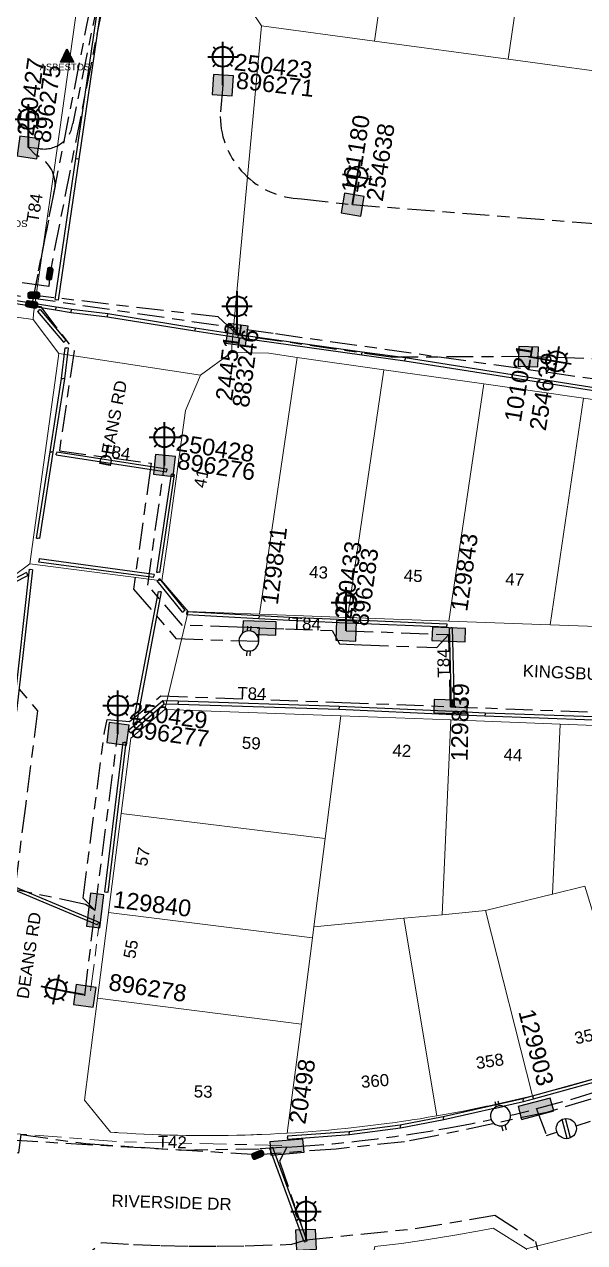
# Model space of a CAD drawing. Header units: metres. Extents: x 299140 to 300955, y 6226202 to 6227439.
# Drawn here: x 300122.3 to 300205.7, y 6226822.3 to 6227003.8 of the extents above; entities that cross this region are included whole.
import ezdxf
from ezdxf.enums import TextEntityAlignment as Align

# ---------------------------------------------------------------- set-up
doc = ezdxf.new("R2010")
doc.units = ezdxf.units.M
doc.linetypes.add('Cable Exist UG', pattern=[8.2, 4, -1.2, 1.8, -1.2])
doc.layers.get('0').update_dxf_attribs({"color": 6})
for name, color, linetype, lineweight in [('Cadastre Land Parcels_SP_EXT', 9, 'Continuous', 5), ('Cadastre Road Names_SP_HV_LV_SL_EXT', 9, 'Continuous', 5), ('Cadastre Roads_SP_EXT', 9, 'Continuous', 5)]:
    doc.layers.add(name, color=color, linetype=linetype, lineweight=lineweight)
for name, color, linetype in [('Duct_SP_EXT', 7, 'Continuous'), ('Equip_HV_EXT', 7, 'Continuous'), ('Equip_LV_EXT', 7, 'Continuous'), ('Equip_SL_EXT', 7, 'Continuous'), ('Equip_SP_SL_EXT', 7, 'Continuous'), ('Mains_HV_EXT', 7, 'Continuous'), ('Mains_LV_EXT', 7, 'Continuous'), ('Mains_LV_SL_EXT', 7, 'Continuous'), ('Mains_SL_EXT', 7, 'Continuous'), ('SupportsUG_SP_LV_EXT', 7, 'Continuous'), ('SupportsUG_SP_LV_SL_EXT', 7, 'Continuous'), ('UG_Details_SP_MISC', 7, 'Continuous')]:
    doc.layers.add(name, color=color, linetype=linetype)
doc.styles.add('COLUMN_LABEL', font='arial.ttf')
doc.styles.add('iecARIAL', font='arial.ttf', dxfattribs={"height": 2})
doc.styles.add('iecNAME', font='times.ttf')
doc.styles.add('POLE_LABEL', font='arial.ttf')
doc.styles.get("Standard").update_dxf_attribs({"font": 'arial.ttf'})

# ---------------------------------------------------------------- blocks, each defined once
blk = doc.blocks.new('COLUMN_EXT')
blk.add_hatch(color=256).paths.add_polyline_path([(-1.49, 1.48), (-1.49, -1.49), (1.48, -1.49), (1.48, 1.48)])
blk.add_lwpolyline([(-1.49, -1.49), (1.48, -1.49), (1.48, 1.48), (-1.49, 1.48)], close=True)
for tag, height, style, flags, p in [('ASSET_NUM', 2.5, 'COLUMN_LABEL', 8, (2, 2)), ('STRUCTURE_PLANT_NUMBER', 0.2, 'POLE_LABEL', 9, (1.81, 0.03)), ('STREET_CODE', 0.2, 'COLUMN_LABEL', 9, (1.81, -0.2))]:
    blk.add_attdef(tag, text='', height=height, dxfattribs=dict(style=style, flags=flags)).set_placement(p, align=Align.MIDDLE_LEFT)
at = {"flags": 9}
for tag, p in [('COLUMN_TYPE', (1.81, -0.4)), ('OWNED_BY', (1.81, -0.6)), ('STATE', (1.81, -0.8)), ('USAGE', (1.81, -1)), ('STREETNAME', (1.81, -1.6)), ('SUBURB', (1.81, -1.8)), ('LEGEND', (1.81, -1.2)), ('LOCATION', (1.81, -1.4)), ('NOTES', (1.81, -2))]:
    blk.add_attdef(tag, text='', height=0.2, dxfattribs=at).set_placement(p, align=Align.MIDDLE_LEFT)
at = {"flags": 1}
blk.add_attdef('Z', (1.81, -2.35), '', height=0.2, dxfattribs=at)
blk = doc.blocks.new('PILLAR_EXT')
blk.add_hatch(color=256).paths.add_polyline_path([(-2.475, 0.99), (-2.475, -0.99), (2.475, -0.99), (2.475, 0.99)])
blk.add_lwpolyline([(-2.475, -0.99), (2.475, -0.99), (2.475, 0.99), (-2.475, 0.99)], close=True)
at = {"style": 'iecARIAL', "flags": 8}
blk.add_attdef('ASSET_NUM', (1.5, 3.5), '', height=2.5, dxfattribs=at)
for tag, p, flags in [('OWNED_BY', (0, -0.2), 9), ('STATE', (0, -0.4), 9), ('SUPPORT_TYPE', (0, -0.6), 9), ('STREETNAME', (0, -1.8), 9), ('SUBURB', (0, -2), 1), ('USAGE', (0, -0.8), 9), ('LEGEND', (0, -1), 9), ('LOCATION', (0, -1.2), 9), ('NOTES', (0, -1.4), 9), ('PARENT', (0, -1.6), 9)]:
    blk.add_attdef(tag, p, '', height=0.2, dxfattribs=dict(flags=flags))
blk = doc.blocks.new('SL_LANTERN_EXT')
at = {"lineweight": 40}
for p, q in [((-1.46, 5.68), (-1.06, 5.28)), ((0, 1.97), (0, 6.47)), ((1.46, 5.68), (1.06, 5.28)), ((-2.25, 4.22), (2.25, 4.22)), ((-1.46, 2.76), (-1.06, 3.16)), ((0, 0), (0, 2.72)), ((1.46, 2.76), (1.06, 3.16))]:
    blk.add_line(p, q, dxfattribs=at)
blk.add_circle((0, 4.22), 1.5, dxfattribs=at)
at = {"style": 'iecARIAL', "flags": 8}
blk.add_attdef('ASSET_NUM', (1.5, 1.5), '', height=2.5, dxfattribs=at)
for tag, p, height, flags in [('OPERATING_VOLTAGE', (0.98, -1.65), 0.2, 9), ('ORIENTATION', (0.98, -1.85), 0.2, 9), ('CONSTRUCTED_VOLTAGE', (0.98, -0.65), 0.2, 9), ('CONTROL_TYPE', (0.98, -0.85), 0.2, 9), ('LANTERN_PURPOSE', (0.98, -1.05), 0.2, 9), ('LANTERN_TYPE', (0.98, -1.25), 0.2, 9), ('NO_PHASES', (0.98, -1.45), 0.2, 9), ('LNUMBER', (2.18, -3.25), 2.5, 8), ('OWNED_BY', (0.98, -2.05), 0.2, 9), ('STATE', (0.98, -2.25), 0.2, 9), ('USAGE', (0.98, -2.45), 0.2, 9), ('CEXIST', (0.98, -2.65), 0.2, 9), ('CNEW', (0.98, -2.85), 0.2, 9), ('CNUMBER', (0.98, -3.05), 0.2, 9), ('CREMOVE', (0.98, -3.25), 0.2, 9), ('CREPLACE', (0.98, -3.45), 0.2, 9), ('LKINGHEIGHT', (0.98, -3.65), 0.2, 9), ('LBRACKET', (0.98, -3.85), 0.2, 9), ('LBRACKETVOCAB', (0.98, -4.05), 0.2, 9), ('LCATEGORY', (0.98, -4.25), 0.2, 9), ('LCHARGE1', (0.98, -4.45), 0.2, 9), ('LCHARGE1PERCENT', (0.98, -4.65), 0.2, 9), ('LCHARGE2', (0.98, -4.85), 0.2, 9), ('LCHARGE2PERCENT', (0.98, -5.05), 0.2, 9), ('LCHARGE3', (0.98, -5.25), 0.2, 9), ('LCHARGE3PERCENT', (0.98, -5.45), 0.2, 9), ('LEXIST', (0.98, -5.65), 0.2, 9), ('LLAMP', (0.98, -5.85), 0.2, 9), ('LLAMPVOCAB', (0.98, -6.05), 0.2, 9), ('LMAST', (0.98, -6.25), 0.2, 9), ('LMASTVOCAB', (0.98, -6.45), 0.2, 9), ('LNEW', (0.98, -6.65), 0.2, 9), ('LANTNUMBER', (0.98, -6.85), 0.2, 9), ('LOUTREACH', (0.98, -7.25), 0.2, 9), ('LOUTREACHVOCAB', (0.98, -7.45), 0.2, 9), ('STREETNAME', (0.98, -9.25), 0.2, 9), ('LRATECODE', (0.98, -7.65), 0.2, 9), ('LREMOVE', (0.98, -7.85), 0.2, 9), ('LREPLACE', (0.98, -8.05), 0.2, 9), ('LTYPE', (0.98, -8.25), 0.2, 9), ('LTYPEVOCAB', (0.98, -8.45), 0.2, 9), ('LEGEND', (0.98, -8.65), 0.2, 9), ('LOCATION', (0.98, -8.85), 0.2, 9), ('NOTES', (0.98, -9.05), 0.2, 9), ('SUBURB', (0.98, -9.45), 0.2, 1)]:
    blk.add_attdef(tag, p, '', height=height, dxfattribs=dict(flags=flags))
blk = doc.blocks.new('SL_STJ_EXT')
h = blk.add_hatch(color=256)
edge = h.paths.add_edge_path()
edge.add_ellipse((-0.59, 0.13), major_axis=(0.226, 0.226), ratio=1, start_angle=45, end_angle=135)
edge.add_line((-0.91, 0.13), (-0.91, -0.13))
edge.add_ellipse((-0.59, -0.13), major_axis=(0.226, 0.226), ratio=1, start_angle=135, end_angle=225)
edge.add_line((-0.59, -0.45), (0.59, -0.45))
edge.add_ellipse((0.59, -0.13), major_axis=(-0.226, 0.226), ratio=1, start_angle=135, end_angle=225)
edge.add_line((0.91, -0.13), (0.91, 0.13))
edge.add_ellipse((0.59, 0.13), major_axis=(-0.226, 0.226), ratio=1, start_angle=225, end_angle=315)
edge.add_line((0.59, 0.45), (-0.59, 0.45))
blk.add_lwpolyline([(-0.91, 0.13), (-0.91, -0.13, 0.414214), (-0.59, -0.45), (0.59, -0.45, 0.414214), (0.91, -0.13), (0.91, 0.13, 0.414214), (0.59, 0.45), (-0.59, 0.45, 0.414214)], format="xyb", close=True)
at = {"flags": 1}
blk.add_attdef('Z', (0, 0), '', height=0.2, dxfattribs=at)
at = {"flags": 9}
for tag, p in [('ORIENTATION', (0, 0)), ('USAGE', (0, -0.2)), ('LEGEND', (0, -0.4)), ('NOTES', (0, -0.6))]:
    blk.add_attdef(tag, text='', height=0.2, dxfattribs=at).set_placement(p, align=Align.MIDDLE_LEFT)
blk = doc.blocks.new('HV_STJ_EXT')
h = blk.add_hatch(color=256)
edge = h.paths.add_edge_path()
edge.add_ellipse((-0.59, 0.13), major_axis=(0.226, 0.226), ratio=1, start_angle=45, end_angle=135)
edge.add_line((-0.91, 0.13), (-0.91, -0.13))
edge.add_ellipse((-0.59, -0.13), major_axis=(0.226, 0.226), ratio=1, start_angle=135, end_angle=225)
edge.add_line((-0.59, -0.45), (0.59, -0.45))
edge.add_ellipse((0.59, -0.13), major_axis=(-0.226, 0.226), ratio=1, start_angle=135, end_angle=225)
edge.add_line((0.91, -0.13), (0.91, 0.13))
edge.add_ellipse((0.59, 0.13), major_axis=(-0.226, 0.226), ratio=1, start_angle=225, end_angle=315)
edge.add_line((0.59, 0.45), (-0.59, 0.45))
blk.add_lwpolyline([(-0.91, 0.13), (-0.91, -0.13, 0.414214), (-0.59, -0.45), (0.59, -0.45, 0.414214), (0.91, -0.13), (0.91, 0.13, 0.414214), (0.59, 0.45), (-0.59, 0.45, 0.414214)], format="xyb", close=True)
for tag, flags, p in [('ORIENTATION', 9, (1.5, 0)), ('Z', 1, (1.5, -0.8)), ('USAGE', 9, (1.5, -0.2)), ('LEGEND', 9, (1.5, -0.4)), ('NOTES', 9, (1.5, -0.6))]:
    blk.add_attdef(tag, text='', height=0.2, dxfattribs=dict(flags=flags)).set_placement(p, align=Align.MIDDLE_LEFT)
blk = doc.blocks.new('LV_STJ_EXT')
h = blk.add_hatch(color=256)
edge = h.paths.add_edge_path()
edge.add_ellipse((-0.59, 0.13), major_axis=(0.226, 0.226), ratio=1, start_angle=45, end_angle=135)
edge.add_line((-0.91, 0.13), (-0.91, -0.13))
edge.add_ellipse((-0.59, -0.13), major_axis=(0.226, 0.226), ratio=1, start_angle=135, end_angle=225)
edge.add_line((-0.59, -0.45), (0.59, -0.45))
edge.add_ellipse((0.59, -0.13), major_axis=(-0.226, 0.226), ratio=1, start_angle=135, end_angle=225)
edge.add_line((0.91, -0.13), (0.91, 0.13))
edge.add_ellipse((0.59, 0.13), major_axis=(-0.226, 0.226), ratio=1, start_angle=225, end_angle=315)
edge.add_line((0.59, 0.45), (-0.59, 0.45))
blk.add_lwpolyline([(-0.91, 0.13), (-0.91, -0.13, 0.414214), (-0.59, -0.45), (0.59, -0.45, 0.414214), (0.91, -0.13), (0.91, 0.13, 0.414214), (0.59, 0.45), (-0.59, 0.45, 0.414214)], format="xyb", close=True)
at = {"flags": 1}
blk.add_attdef('Z', (0, 0), '', height=0.2, dxfattribs=at)
at = {"flags": 9}
for tag, p in [('ORIENTATION', (0, 0)), ('USAGE', (0, -0.2)), ('LEGEND', (0, -0.4)), ('NOTES', (0, -0.6))]:
    blk.add_attdef(tag, text='', height=0.2, dxfattribs=at).set_placement(p, align=Align.MIDDLE_LEFT)
blk = doc.blocks.new('WARNING_FEATURE_EXT')
h = blk.add_hatch(color=2)
h.dxf.hatch_style = 1
h.paths.add_polyline_path([(0, 1.99), (-0.99, 0), (1, 0)])
at = {"color": 18, "true_color": 0x000000}
blk.add_lwpolyline([(-0.99, 0), (0, 1.99), (1, 0)], close=True, dxfattribs=at)
at = {"color": 18, "true_color": 0x000000, "insert": (0, 0.87), "char_height": 1.5, "attachment_point": 5, "line_spacing_factor": 1.5, "style": 'iecNAME'}
blk.add_mtext_dynamic_manual_height_columns('!', width=1.5, gutter_width=4, heights=[0], dxfattribs=at)
at = {"color": 2, "flags": 1}
for tag, p in [('STATE', (1.19, 2.01)), ('HAZMAT_ID', (1.19, 0.72))]:
    blk.add_attdef(tag, p, '', height=0.8, dxfattribs=at)
at = {"color": 2}
blk.add_attdef('WARNING_TYPE', text='', height=1, dxfattribs=at).set_placement((-4.07, -1.22), (4.88, -1.22), align=Align.ALIGNED)
at = {"color": 2, "flags": 1}
blk.add_attdef('WARNING_DESC', text='', height=0.8, dxfattribs=at).set_placement((1.19, -0.56), align=Align.MIDDLE_CENTER)
blk = doc.blocks.new('LV_UG_LINKS_OPEN_EXT')
for p, q in [((-0.25, 1.47), (-0.25, 2.22)), ((0.25, 1.47), (0.25, 2.22)), ((-0.25, -1.47), (-0.25, -2.22)), ((0.25, -1.47), (0.25, -2.22))]:
    blk.add_line(p, q)
at = {"flags": 9}
for tag, p in [('ACTUAL_STATUS', (0, 0)), ('CONSTRUCTED_VOLTAGE', (0, -0.2)), ('OPERATING_VOLTAGE', (0, -0.6)), ('ORIENTATION', (0, -0.8)), ('STATE', (0, -1)), ('SWITCH_TYPE', (0, -1.2)), ('NO_PHASES', (0, -0.4)), ('USAGE', (0, -1.4)), ('NOTES', (0, -1.6))]:
    blk.add_attdef(tag, text='', height=0.2, dxfattribs=at).set_placement(p, align=Align.MIDDLE_LEFT)
at = {"flags": 1}
blk.add_attdef('Z', (0, 0), '', height=0.2, dxfattribs=at)
blk.add_wipeout([(-0.25, 1.47), (-0.43, 1.43), (-0.61, 1.36), (-0.77, 1.28), (-0.93, 1.17), (-1.07, 1.05), (-1.19, 0.9), (-1.29, 0.75), (-1.38, 0.58), (-1.44, 0.4), (-1.48, 0.22), (-1.49, 0.03), (-1.49, -0.16), (-1.45, -0.34), (-1.4, -0.52), (-1.32, -0.69), (-1.23, -0.85), (-1.11, -1), (-0.98, -1.13), (-0.83, -1.24), (-0.66, -1.34), (-0.49, -1.41), (-0.31, -1.46), (-0.13, -1.49), (0.06, -1.49), (0.25, -1.47), (0.43, -1.43), (0.61, -1.36), (0.77, -1.28), (0.93, -1.17), (1.07, -1.05), (1.19, -0.9), (1.29, -0.75), (1.38, -0.58), (1.44, -0.4), (1.48, -0.22), (1.49, -0.03), (1.49, 0.16), (1.45, 0.34), (1.4, 0.52), (1.32, 0.69), (1.23, 0.85), (1.11, 1), (0.98, 1.13), (0.83, 1.24), (0.66, 1.34), (0.49, 1.41), (0.31, 1.46), (0.13, 1.49), (-0.06, 1.49)])
blk.add_lwpolyline([(0, -1.49, 1), (0, 1.49, 1)], format="xyb", close=True)
blk = doc.blocks.new('LV_UG_LINKS_CLOSED_EXT')
blk.add_wipeout([(-1.06, 1.06), (-1.18, 0.92), (-1.29, 0.76), (-1.37, 0.59), (-1.43, 0.42), (-1.48, 0.23), (-1.49, 0.05), (-1.49, -0.14), (-1.46, -0.33), (-1.41, -0.51), (-1.33, -0.68), (-1.24, -0.84), (-1.12, -0.99), (-0.99, -1.12), (-0.84, -1.24), (-0.68, -1.33), (-0.51, -1.41), (-0.33, -1.46), (-0.14, -1.49), (0.05, -1.49), (0.23, -1.48), (0.42, -1.43), (0.59, -1.37), (0.76, -1.29), (0.92, -1.18), (1.06, -1.06), (1.18, -0.92), (1.29, -0.76), (1.37, -0.59), (1.43, -0.42), (1.48, -0.23), (1.49, -0.05), (1.49, 0.14), (1.46, 0.33), (1.41, 0.51), (1.33, 0.68), (1.24, 0.84), (1.12, 0.99), (0.99, 1.12), (0.84, 1.24), (0.68, 1.33), (0.51, 1.41), (0.33, 1.46), (0.14, 1.49), (-0.05, 1.49), (-0.23, 1.48), (-0.42, 1.43), (-0.59, 1.37), (-0.76, 1.29), (-0.92, 1.18)])
for p, q in [((-0.25, -1.48), (-0.25, 1.48)), ((0.25, -1.48), (0.25, 1.48))]:
    blk.add_line(p, q)
blk.add_circle((0, 0), 1.5)
at = {"flags": 9}
for tag, p in [('ACTUAL_STATUS', (0, 0)), ('CONSTRUCTED_VOLTAGE', (0, -0.2)), ('OPERATING_VOLTAGE', (0, -0.6)), ('ORIENTATION', (0, -0.8)), ('STATE', (0, -1)), ('SWITCH_TYPE', (0, -1.2)), ('NO_PHASES', (0, -0.4)), ('USAGE', (0, -1.4)), ('NOTES', (0, -1.6))]:
    blk.add_attdef(tag, text='', height=0.2, dxfattribs=at).set_placement(p, align=Align.MIDDLE_LEFT)
at = {"flags": 1}
blk.add_attdef('Z', (0, 0), '', height=0.2, dxfattribs=at)

msp = doc.modelspace()

# ---------------------------------------------------------------- linework, layer by layer
at = {"layer": 'Cadastre Land Parcels_SP_EXT', "linetype": 'Continuous'}
for points in [[(300174.44, 6227001.29), (300178.83, 6227032.21), (300162.14, 6227034.52), (300157.82, 6227031.32), (300154.52, 6227008.2), (300157.59, 6227003.57), (300174.44, 6227001.29)], [(300198.83, 6227029.44), (300178.83, 6227032.21), (300174.44, 6227001.29), (300194.33, 6226998.6), (300198.83, 6227029.44)], [(300218.62, 6227026.71), (300198.83, 6227029.44), (300194.33, 6226998.6), (300214.02, 6226995.94), (300218.62, 6227026.71)], [(300123.1, 6226923.45), (300127.24, 6226953.28), (300127.45, 6226954.76), (300123.6, 6226959.83), (300112.61, 6226961.4), (300106.72, 6226921.28), (300118.02, 6226919.66), (300123.1, 6226923.45)], [(300162.91, 6226954.2), (300158.69, 6226954.8), (300153.11, 6226954.94), (300148.53, 6226951.52), (300146.3, 6226946.29), (300143.58, 6226926.65), (300142.78, 6226920.91), (300146.67, 6226916.32), (300157.3, 6226915.93), (300162.91, 6226954.2)], [(300175.8, 6226952.35), (300162.91, 6226954.2), (300157.3, 6226915.93), (300170.39, 6226915.45), (300175.8, 6226952.35)], [(300190.68, 6226950.23), (300175.8, 6226952.35), (300170.39, 6226915.45), (300185.49, 6226914.89), (300190.68, 6226950.23)], [(300205.55, 6226948.1), (300190.68, 6226950.23), (300185.49, 6226914.89), (300200.6, 6226914.33), (300205.55, 6226948.1)], [(300216.46, 6226946.54), (300205.55, 6226948.1), (300200.6, 6226914.33), (300211.67, 6226913.93), (300216.46, 6226946.54)], [(300169.42, 6226900.78), (300143.22, 6226901.75), (300138.15, 6226897.48), (300136.71, 6226886.25), (300167.09, 6226882.49), (300169.42, 6226900.78)], [(300178.81, 6226870.62), (300184.48, 6226871.16), (300185.79, 6226900.18), (300169.42, 6226900.78), (300167.09, 6226882.49), (300165.39, 6226869.33), (300178.81, 6226870.62)], [(300190.97, 6226871.78), (300200.92, 6226874.22), (300202.08, 6226899.57), (300185.79, 6226900.18), (300184.48, 6226871.16), (300190.97, 6226871.78)], [(300165.39, 6226869.33), (300167.09, 6226882.49), (300136.71, 6226886.25), (300134.83, 6226871.5), (300165.18, 6226867.7), (300165.39, 6226869.33)], [(300199.25, 6226844.51), (300203.09, 6226845.53), (300206.92, 6226846.63), (300210.02, 6226847.59), (300210.72, 6226847.8), (300213.88, 6226848.85), (300205.75, 6226875.41), (300200.92, 6226874.22), (300190.97, 6226871.78), (300197.94, 6226844.19), (300199.25, 6226844.51)], [(300165.18, 6226867.7), (300134.83, 6226871.5), (300133.2, 6226858.7), (300163.53, 6226854.86), (300165.18, 6226867.7)], [(300162.66, 6226838.68), (300163.91, 6226838.77), (300165.14, 6226838.86), (300166.38, 6226838.97), (300167.62, 6226839.07), (300168.86, 6226839.19), (300170.1, 6226839.31), (300171.34, 6226839.45), (300172.57, 6226839.59), (300173.81, 6226839.73), (300175.04, 6226839.89), (300176.27, 6226840.05), (300177.51, 6226840.22), (300178.74, 6226840.4), (300178.75, 6226840.4), (300179.76, 6226840.54), (300179.97, 6226840.58), (300181.2, 6226840.77), (300182.42, 6226840.97), (300183.69, 6226841.18), (300178.81, 6226870.62), (300165.39, 6226869.33), (300165.18, 6226867.7), (300163.53, 6226854.86), (300161.42, 6226838.61), (300162.66, 6226838.68)], [(300187.6, 6226841.9), (300191.1, 6226842.61), (300191.5, 6226842.69), (300195.38, 6226843.56), (300197.94, 6226844.19), (300190.97, 6226871.78), (300184.48, 6226871.16), (300178.81, 6226870.62), (300183.69, 6226841.18), (300187.6, 6226841.9)], [(300155.16, 6226838.33), (300156, 6226838.35), (300156.41, 6226838.37), (300156.91, 6226838.39), (300157.67, 6226838.42), (300158.92, 6226838.47), (300160.17, 6226838.54), (300161.42, 6226838.61), (300163.53, 6226854.86), (300133.2, 6226858.7), (300131.24, 6226843.54), (300135.12, 6226838.77), (300135.73, 6226838.72), (300136.11, 6226838.69), (300136.37, 6226838.67), (300137.62, 6226838.59), (300138.87, 6226838.52), (300140.08, 6226838.47), (300140.12, 6226838.46), (300141.37, 6226838.41), (300142.62, 6226838.36), (300143.88, 6226838.32), (300144.06, 6226838.32), (300145.13, 6226838.29), (300146.38, 6226838.27), (300147.64, 6226838.25), (300148.04, 6226838.25), (300148.89, 6226838.25), (300150.15, 6226838.25), (300151.4, 6226838.26), (300152.02, 6226838.27), (300152.65, 6226838.27), (300153.91, 6226838.3), (300155.16, 6226838.33)], [(300197, 6226821.39), (300192.09, 6226824.46), (300190.32, 6226824.11), (300186.38, 6226823.39), (300182.41, 6226822.75), (300178.44, 6226822.18), (300174.47, 6226821.7), (300170.31, 6226800.56), (300200.5, 6226801.57), (300199.99, 6226809.73), (300197, 6226821.39)]]:
    msp.add_lwpolyline(points, close=True, dxfattribs=at)
msp.add_lwpolyline([(300226.72, 6226898.6), (300202.08, 6226899.57), (300200.92, 6226874.22), (300205.75, 6226875.41)], dxfattribs=at)
at = {"layer": 'Cadastre Roads_SP_EXT', "linetype": 'Continuous'}
for points in [[(300123.66, 6226960.69), (300126.72, 6226982.12), (300130.31, 6227007.68), (300102.96, 6227011.45), (300079.5, 6227014.68), (300075.83, 6227015.33), (300051.91, 6227018.68), (300033.88, 6227021.21), (300033.14, 6227016.19), (300043.35, 6226993.63), (300053.67, 6226970.84), (300054.15, 6226969.76), (300056.09, 6226969.48), (300067, 6226967.92), (300077.91, 6226966.36), (300088.82, 6226964.8), (300099.72, 6226963.24), (300112.61, 6226961.4), (300123.6, 6226959.83), (300123.66, 6226960.69)], [(300143.58, 6226926.65), (300146.3, 6226946.29), (300148.53, 6226951.52), (300127.45, 6226954.76), (300127.24, 6226953.28), (300123.1, 6226923.45), (300142.78, 6226920.91), (300143.58, 6226926.65)]]:
    msp.add_lwpolyline(points, close=True, dxfattribs=at)
for points in [[(300214.02, 6226995.94), (300194.33, 6226998.6), (300174.44, 6227001.29), (300157.59, 6227003.57), (300153.25, 6226956.4), (300153.11, 6226954.94), (300158.69, 6226954.8), (300162.91, 6226954.2), (300175.8, 6226952.35), (300190.68, 6226950.23), (300205.55, 6226948.1), (300216.46, 6226946.54)], [(300211.67, 6226913.93), (300200.6, 6226914.33), (300185.49, 6226914.89), (300170.39, 6226915.45), (300157.3, 6226915.93), (300146.67, 6226916.32), (300143.22, 6226901.75), (300169.42, 6226900.78), (300185.79, 6226900.18), (300202.08, 6226899.57), (300226.72, 6226898.6)], [(300211.53, 6226825.1), (300203.07, 6226822.94), (300197, 6226821.39), (300199.99, 6226809.73), (300200.5, 6226801.57), (300200.97, 6226794.05), (300199.45, 6226781.97), (300197.86, 6226769.49), (300192.68, 6226764.7), (300189.86, 6226762.09), (300188.22, 6226749.19), (300185.96, 6226731.43), (300185.15, 6226725.12), (300187.14, 6226724.87), (300211.94, 6226721.71)]]:
    msp.add_lwpolyline(points, dxfattribs=at)
at = {"layer": 'Duct_SP_EXT'}
for p, q in [((300129.96, 6226983.8), (300133.33, 6227006.96)), ((300130.43, 6226983.73), (300133.81, 6227006.89)), ((300126.9, 6226962.8), (300129.96, 6226983.8)), ((300127.37, 6226962.73), (300130.43, 6226983.73)), ((300129.96, 6226983.8), (300130.2, 6226983.77)), ((300129.96, 6226983.8), (300130.2, 6226983.77)), ((300130.43, 6226983.73), (300130.2, 6226983.77)), ((300130.43, 6226983.73), (300130.2, 6226983.77)), ((300104.56, 6226964.83), (300126.94, 6226961.27)), ((300104.62, 6226965.31), (300127.02, 6226961.74)), ((300126.9, 6226962.8), (300127.14, 6226962.76)), ((300127.37, 6226962.73), (300127.14, 6226962.76)), ((300124.26, 6226961.01), (300124.45, 6226961.16)), ((300124.26, 6226961.01), (300128.12, 6226956.46)), ((300124.63, 6226961.32), (300124.45, 6226961.16)), ((300124.63, 6226961.32), (300128.49, 6226956.77)), ((300126.94, 6226961.27), (300126.98, 6226961.5)), ((300126.94, 6226961.27), (300126.98, 6226961.5)), ((300126.94, 6226961.27), (300129.24, 6226960.9)), ((300127.02, 6226961.74), (300126.98, 6226961.5)), ((300127.02, 6226961.74), (300126.98, 6226961.5)), ((300127.02, 6226961.74), (300129.3, 6226961.38)), ((300129.24, 6226960.9), (300129.27, 6226961.14)), ((300129.24, 6226960.9), (300134.65, 6226960.24)), ((300129.3, 6226961.38), (300129.27, 6226961.14)), ((300129.3, 6226961.38), (300134.72, 6226960.71)), ((300134.65, 6226960.24), (300134.68, 6226960.48)), ((300134.65, 6226960.24), (300147.67, 6226958.13)), ((300134.72, 6226960.71), (300134.68, 6226960.48)), ((300134.72, 6226960.71), (300147.74, 6226958.61)), ((300147.67, 6226958.13), (300147.7, 6226958.37)), ((300147.67, 6226958.13), (300147.7, 6226958.37)), ((300147.67, 6226958.13), (300154.1, 6226957.15)), ((300147.74, 6226958.61), (300147.7, 6226958.37)), ((300147.74, 6226958.61), (300147.7, 6226958.37)), ((300147.74, 6226958.61), (300154.18, 6226957.62)), ((300154.1, 6226957.15), (300154.14, 6226957.38)), ((300154.11, 6226957.15), (300154.14, 6226957.38)), ((300154.18, 6226957.62), (300154.14, 6226957.38)), ((300154.17, 6226957.62), (300154.14, 6226957.38)), ((300154.17, 6226957.62), (300172.59, 6226955.04)), ((300127.84, 6226951.07), (300128.38, 6226955.64)), ((300128.12, 6226956.46), (300128.31, 6226956.62)), ((300128.49, 6226956.77), (300128.31, 6226956.62)), ((300128.31, 6226951), (300128.85, 6226955.58)), ((300128.38, 6226955.64), (300128.62, 6226955.61)), ((300128.85, 6226955.58), (300128.62, 6226955.61)), ((300154.11, 6226957.15), (300172.52, 6226954.57)), ((300172.52, 6226954.57), (300172.55, 6226954.81)), ((300172.52, 6226954.57), (300172.55, 6226954.81)), ((300172.52, 6226954.57), (300178.94, 6226953.69)), ((300172.58, 6226955.04), (300172.55, 6226954.81)), ((300172.59, 6226955.04), (300172.55, 6226954.81)), ((300172.58, 6226955.04), (300179.01, 6226954.17)), ((300178.94, 6226953.69), (300178.98, 6226953.93)), ((300178.94, 6226953.69), (300207.66, 6226949.15)), ((300179.01, 6226954.17), (300178.98, 6226953.93)), ((300179.01, 6226954.17), (300207.73, 6226949.63)), ((300126.13, 6226940.14), (300127.84, 6226951.07)), ((300126.6, 6226940.07), (300128.31, 6226951)), ((300127.84, 6226951.07), (300128.07, 6226951.04)), ((300128.31, 6226951), (300128.07, 6226951.04)), ((300124.12, 6226927.28), (300126.13, 6226940.14)), ((300124.59, 6226927.21), (300126.6, 6226940.07)), ((300126.13, 6226940.14), (300126.36, 6226940.1)), ((300126.13, 6226940.14), (300126.36, 6226940.1)), ((300126.6, 6226940.07), (300126.36, 6226940.1)), ((300126.6, 6226940.07), (300126.36, 6226940.1)), ((300127.04, 6226939.66), (300127.08, 6226939.9)), ((300127.04, 6226939.66), (300143.45, 6226937.14)), ((300127.11, 6226940.14), (300127.08, 6226939.9)), ((300127.11, 6226940.14), (300143.52, 6226937.61)), ((300143.45, 6226937.14), (300143.49, 6226937.38)), ((300143.52, 6226937.61), (300143.49, 6226937.38)), ((300144.13, 6226936.81), (300141.96, 6226922.2)), ((300144.6, 6226936.74), (300142.43, 6226922.13)), ((300144.13, 6226936.81), (300144.36, 6226936.77)), ((300144.6, 6226936.74), (300144.36, 6226936.77)), ((300124.12, 6226927.28), (300124.35, 6226927.24)), ((300124.59, 6226927.21), (300124.35, 6226927.24)), ((300124.45, 6226923.7), (300124.48, 6226923.94)), ((300141.54, 6226921.38), (300124.45, 6226923.7)), ((300124.51, 6226924.18), (300124.48, 6226923.94)), ((300141.6, 6226921.85), (300124.51, 6226924.18)), ((300122.62, 6226922.14), (300117.79, 6226919.63)), ((300122.84, 6226921.72), (300117.87, 6226919.13)), ((300123.02, 6226922.62), (300120.66, 6226901.49)), ((300123.5, 6226922.56), (300121.13, 6226901.44)), ((300122.62, 6226922.14), (300122.73, 6226921.93)), ((300122.84, 6226921.72), (300122.73, 6226921.93)), ((300123.02, 6226922.62), (300123.26, 6226922.59)), ((300123.5, 6226922.56), (300123.26, 6226922.59)), ((300141.54, 6226921.38), (300141.57, 6226921.61)), ((300141.6, 6226921.85), (300141.57, 6226921.61)), ((300141.96, 6226922.2), (300142.19, 6226922.17)), ((300142.07, 6226920.92), (300142.25, 6226921.07)), ((300145.85, 6226916.22), (300142.07, 6226920.92)), ((300142.43, 6226922.13), (300142.19, 6226922.17)), ((300142.44, 6226921.22), (300142.25, 6226921.07)), ((300146.22, 6226916.52), (300142.44, 6226921.22)), ((300142.2, 6226919.33), (300138.45, 6226899.56)), ((300142.68, 6226919.24), (300138.92, 6226899.47)), ((300142.2, 6226919.33), (300142.44, 6226919.28)), ((300142.68, 6226919.24), (300142.44, 6226919.28)), ((300145.85, 6226916.22), (300146.03, 6226916.37)), ((300146.22, 6226916.52), (300146.03, 6226916.37)), ((300146.47, 6226915.87), (300146.48, 6226916.11)), ((300146.47, 6226915.87), (300157.22, 6226915.27)), ((300146.49, 6226916.35), (300146.48, 6226916.11)), ((300146.49, 6226916.35), (300157.25, 6226915.75)), ((300157.22, 6226915.27), (300157.23, 6226915.51)), ((300157.22, 6226915.27), (300157.23, 6226915.51)), ((300157.25, 6226915.75), (300157.23, 6226915.51)), ((300157.25, 6226915.75), (300157.23, 6226915.51)), ((300157.25, 6226915.75), (300161.75, 6226915.5)), ((300161.75, 6226915.5), (300161.74, 6226915.26)), ((300161.75, 6226915.5), (300170.26, 6226915.14)), ((300161.73, 6226915.02), (300161.74, 6226915.26)), ((300161.73, 6226915.02), (300170.24, 6226914.66)), ((300170.24, 6226914.66), (300170.25, 6226914.9)), ((300170.24, 6226914.66), (300170.25, 6226914.9)), ((300170.24, 6226914.66), (300185.17, 6226914.03)), ((300170.26, 6226915.14), (300170.25, 6226914.9)), ((300170.26, 6226915.14), (300170.25, 6226914.9)), ((300170.26, 6226915.14), (300185.19, 6226914.51)), ((300185.17, 6226914.03), (300185.18, 6226914.27)), ((300185.19, 6226914.51), (300185.18, 6226914.27)), ((300185.53, 6226913.89), (300185.77, 6226913.9)), ((300185.53, 6226913.89), (300185.82, 6226902.21)), ((300186.01, 6226913.91), (300185.77, 6226913.9)), ((300186.01, 6226913.91), (300186.3, 6226902.22)), ((300142.93, 6226903), (300137.8, 6226898.59)), ((300145.19, 6226902.95), (300142.93, 6226903)), ((300142.93, 6226903), (300143.01, 6226902.76)), ((300143.1, 6226902.51), (300143.01, 6226902.76)), ((300169.15, 6226902.19), (300145.19, 6226902.95)), ((300145.19, 6226902.95), (300145.19, 6226902.71)), ((300143.1, 6226902.51), (300138.12, 6226898.23)), ((300145.18, 6226902.47), (300143.1, 6226902.51)), ((300145.18, 6226902.47), (300145.19, 6226902.71)), ((300169.13, 6226901.71), (300145.18, 6226902.47)), ((300169.13, 6226901.71), (300169.14, 6226901.95)), ((300186.13, 6226900.94), (300169.13, 6226901.71)), ((300169.15, 6226902.19), (300169.14, 6226901.95)), ((300186.15, 6226901.42), (300169.15, 6226902.19)), ((300185.82, 6226902.21), (300186.06, 6226902.22)), ((300186.3, 6226902.22), (300186.06, 6226902.22)), ((300186.13, 6226900.94), (300186.14, 6226901.18)), ((300186.13, 6226900.94), (300186.14, 6226901.18)), ((300190.87, 6226900.72), (300186.13, 6226900.94)), ((300186.15, 6226901.42), (300186.14, 6226901.18)), ((300186.15, 6226901.42), (300186.14, 6226901.18)), ((300190.89, 6226901.2), (300186.15, 6226901.42)), ((300190.87, 6226900.72), (300190.88, 6226900.96)), ((300190.89, 6226901.2), (300190.88, 6226900.96)), ((300207.05, 6226900.63), (300190.89, 6226901.2)), ((300138.45, 6226899.56), (300138.69, 6226899.51)), ((300138.92, 6226899.47), (300138.69, 6226899.51)), ((300207.02, 6226900.15), (300190.87, 6226900.72)), ((300137.8, 6226898.59), (300137.96, 6226898.41)), ((300138.12, 6226898.23), (300137.96, 6226898.41)), ((300136.93, 6226896.85), (300134.24, 6226874.55)), ((300137.41, 6226896.79), (300134.71, 6226874.49)), ((300136.93, 6226896.85), (300137.17, 6226896.82)), ((300137.41, 6226896.79), (300137.17, 6226896.82)), ((300133.15, 6226869.63), (300118.52, 6226875.78)), ((300133.34, 6226870.07), (300118.7, 6226876.22)), ((300134.24, 6226874.55), (300134.24, 6226874.55)), ((300134.24, 6226874.55), (300134.47, 6226874.52)), ((300134.24, 6226874.55), (300134.47, 6226874.52)), ((300134.71, 6226874.49), (300134.47, 6226874.52)), ((300134.71, 6226874.49), (300134.47, 6226874.52)), ((300134.71, 6226874.49), (300134.71, 6226874.49)), ((300133.34, 6226870.07), (300133.25, 6226869.85)), ((300133.15, 6226869.63), (300133.25, 6226869.85)), ((300197.96, 6226844.18), (300211.42, 6226847.92)), ((300198.09, 6226843.72), (300211.55, 6226847.46)), ((300196.5, 6226843.78), (300197.96, 6226844.18)), ((300196.5, 6226843.78), (300196.56, 6226843.54)), ((300196.62, 6226843.31), (300196.56, 6226843.54)), ((300196.62, 6226843.31), (300198.09, 6226843.72)), ((300197.96, 6226844.18), (300198.03, 6226843.95)), ((300197.96, 6226844.18), (300198.03, 6226843.95)), ((300198.09, 6226843.72), (300198.03, 6226843.95)), ((300198.09, 6226843.72), (300198.03, 6226843.95)), ((300178.24, 6226839.87), (300184.63, 6226841.11)), ((300184.63, 6226841.11), (300184.68, 6226840.87)), ((300170.63, 6226838.88), (300178.24, 6226839.87)), ((300170.68, 6226838.4), (300178.31, 6226839.39)), ((300178.24, 6226839.87), (300178.27, 6226839.63)), ((300178.31, 6226839.39), (300178.27, 6226839.63)), ((300178.31, 6226839.39), (300184.73, 6226840.64)), ((300184.73, 6226840.64), (300184.68, 6226840.87)), ((300161.47, 6226838.21), (300170.63, 6226838.88)), ((300161.47, 6226838.21), (300161.48, 6226837.97)), ((300161.5, 6226837.73), (300161.48, 6226837.97)), ((300161.5, 6226837.73), (300170.68, 6226838.4)), ((300170.63, 6226838.88), (300170.65, 6226838.64)), ((300170.68, 6226838.4), (300170.65, 6226838.64)), ((300158.86, 6226836.32), (300159.09, 6226836.4)), ((300163.97, 6226822.4), (300158.86, 6226836.32)), ((300159.31, 6226836.49), (300159.09, 6226836.4)), ((300164.42, 6226822.56), (300159.31, 6226836.49)), ((300163.97, 6226822.4), (300164.19, 6226822.48)), ((300164.42, 6226822.56), (300164.19, 6226822.48))]:
    msp.add_line(p, q, dxfattribs=at)
at = {"layer": 'Mains_HV_EXT', "linetype": 'Cable Exist UG'}
for points in [[(300141.54, 6227040.36), (300137.29, 6227009), (300133.86, 6227006.21), (300126.06, 6226966.65)], [(300126.11, 6226966.68), (300125.93, 6226964.74), (300045.41, 6226975.9), (300037.36, 6226978.51), (299946.93, 6226992.95), (299946.93, 6226992.95), (299907.65, 6226998.98)], [(300356.81, 6226950.1), (300356.82, 6226950.06), (300356.84, 6226947.47), (300349.01, 6226947.82), (300334.15, 6226948.1), (300261.09, 6226943.29), (300159.32, 6226957.74), (300121.44, 6226963.29), (300100.83, 6226966.15)], [(300157.04, 6226835.4), (300117.8, 6226837.7)]]:
    msp.add_lwpolyline(points, dxfattribs=at)
at = {"layer": 'Mains_LV_EXT', "linetype": 'Cable Exist UG'}
for points in [[(300133.31, 6227007.58), (300132.04, 6227006.12), (300123.39, 6226962.08)], [(300185.76, 6226902.15), (300185.48, 6226912.91)], [(300132.82, 6226871.8), (300131.04, 6226873.61), (300131.04, 6226873.61), (300134.23, 6226898.35), (300134.62, 6226900.22), (300137.94, 6226899.95), (300137.94, 6226899.95), (300142.6, 6226903.76), (300169.54, 6226902.78), (300185.76, 6226902.15)], [(300185.76, 6226902.15), (300215, 6226901.06), (300215, 6226901.06), (300227.04, 6226900.58), (300228.87, 6226900.27), (300230.57, 6226899.58), (300231.85, 6226898.77), (300233.01, 6226897.66), (300234.1, 6226895.99), (300237.2, 6226888.44)], [(300132.82, 6226871.8), (300131.42, 6226872.69), (300118.9, 6226875.33)], [(300198.61, 6226842.29), (300204.32, 6226843.8), (300210.19, 6226845.7), (300214.33, 6226847.02)], [(300198.51, 6226842.33), (300200.02, 6226838.28), (300200.02, 6226838.28), (300202.77, 6226839.15), (300210.66, 6226841.74)], [(300161.38, 6226836.54), (300157.25, 6226836.29)], [(300161.38, 6226836.54), (300160.27, 6226834.45)], [(300160.27, 6226834.45), (300164.23, 6226822.73)], [(300164.23, 6226822.73), (300180.5, 6226824.39), (300192.35, 6226826.38), (300198.37, 6226822.46), (300201.59, 6226809.58), (300202.6, 6226793.9), (300201.61, 6226785.61)]]:
    msp.add_lwpolyline(points, dxfattribs=at)
at = {"layer": 'Mains_LV_EXT', "color": 211, "linetype": 'Cable Exist UG'}
msp.add_lwpolyline([(300080.34, 6226912.21), (300076.04, 6226912.81), (300076.38, 6226914.83), (300076.38, 6226914.83), (300091.43, 6226912.61), (300118.21, 6226908.78), (300124.25, 6226901.51), (300122.44, 6226887.32), (300121.07, 6226876.52), (300120.47, 6226872.67), (300118.3, 6226870.66), (300118.3, 6226870.66), (300116.47, 6226856.32), (300116.47, 6226856.32), (300115.33, 6226846.91), (300115.33, 6226846.91), (300093.47, 6226850.5), (300093.76, 6226853.26), (300094.32, 6226853.2)], dxfattribs=at)
at = {"layer": 'Mains_LV_EXT', "color": 111, "linetype": 'Cable Exist UG'}
msp.add_lwpolyline([(300095.82, 6226865.11), (300092.09, 6226865.42), (300090.08, 6226848.86), (300106.7, 6226846.06), (300105.67, 6226837.51), (300114.94, 6226836.35), (300121.48, 6226835.69), (300121.84, 6226838.4), (300131.45, 6226837.05), (300145.6, 6226836.1), (300157.25, 6226836.29)], dxfattribs=at)
at = {"layer": 'Mains_LV_EXT', "linetype": 'Cable Exist UG'}
msp.add_lwpolyline([(300161.38, 6226836.54), (300162.89, 6226836.62), (300162.89, 6226836.62, 0.026202), (300184, 6226839.14), (300184, 6226839.14), (300185.48, 6226839.41), (300185.48, 6226839.41, 0.016292), (300198.41, 6226842.18)], format="xyb", dxfattribs=at)
at = {"layer": 'Mains_LV_SL_EXT', "linetype": 'Cable Exist UG'}
for points in [[(300170.21, 6226913.47), (300185.48, 6226912.91)], [(300132.82, 6226871.8), (300136.22, 6226898.1)], [(300131.28, 6226859.05), (300132.82, 6226871.8)], [(300127.83, 6226817.15), (300129.67, 6226818.95), (300129.67, 6226818.95), (300133.79, 6226822.3), (300138.53, 6226822.02), (300142.68, 6226821.85), (300146.84, 6226821.77), (300150.99, 6226821.76), (300155.18, 6226821.83), (300162.09, 6226822.05), (300164.23, 6226822.73)]]:
    msp.add_lwpolyline(points, dxfattribs=at)
at = {"layer": 'Mains_SL_EXT', "linetype": 'Cable Exist UG'}
for points in [[(300133.31, 6227007.58), (300129.5, 6226989.06), (300129.5, 6226989.06, -0.423813), (300124.62, 6226985.28), (300124.62, 6226985.28), (300122.9, 6226985.47)], [(300151.84, 6226994.76), (300151.45, 6226990.09), (300151.45, 6226990.09, 0.401899), (300163.57, 6226977.82), (300163.57, 6226977.82), (300171.17, 6226976.96)], [(300122.9, 6226985.47), (300123.97, 6226984.36), (300123.97, 6226984.36, -0.308625), (300126.87, 6226979.74), (300126.87, 6226979.74), (300123.84, 6226964.19)]]:
    msp.add_lwpolyline(points, format="xyb", dxfattribs=at)
for points in [[(300171.17, 6226976.96), (300217.82, 6226973.3)], [(300153.96, 6226957.58), (300151.13, 6226960.23), (300151.13, 6226960.23), (300124.68, 6226963.32), (300123.7, 6226963.45)], [(300197.33, 6226954.3), (300176.89, 6226954.22), (300153.77, 6226957.55)], [(300230.19, 6226953.22), (300197.33, 6226954.3)]]:
    msp.add_lwpolyline(points, dxfattribs=at)
at = {"layer": 'UG_Details_SP_MISC', "color": 7, "linetype": 'Cable Exist UG', "lineweight": 0, "flags": 128}
for points in [[(300132.16, 6226859.84), (300133.46, 6226870.04)], [(300115.67, 6226838.93), (300136.56, 6226837.32), (300161.55, 6226836.76)]]:
    msp.add_lwpolyline(points, dxfattribs=at)

# ---------------------------------------------------------------- block references
at = {"layer": 'Duct_SP_EXT'}
ref = msp.add_blockref('WARNING_FEATURE_EXT', (300128.64, 6226998.18), dxfattribs=at)
ref.add_attrib('WARNING_TYPE', 'ASBESTOS', (300124.57, 6226996.96), dxfattribs={"layer": '0', "color": 2, "height": 1})
ref = msp.add_blockref('WARNING_FEATURE_EXT', (300119.29, 6226974.83), dxfattribs=at)
ref.add_attrib('WARNING_TYPE', 'ASBESTOS', (300115.22, 6226973.61), dxfattribs={"layer": '0', "color": 2, "height": 1})
at = {"layer": 'Equip_HV_EXT'}
for p, rotation in [((300126.06, 6226966.65), 80.21759284692999), ((300157.04, 6226835.4), 22.29615035574636)]:
    msp.add_blockref('HV_STJ_EXT', p, dxfattribs=dict(at, rotation=rotation))
at = {"layer": 'Equip_LV_EXT', "rotation": 351.5923058595909}
msp.add_blockref('LV_STJ_EXT', (300123.39, 6226962.08), dxfattribs=at)
at = {"layer": 'Equip_SL_EXT'}
msp.add_blockref('SL_STJ_EXT', (300123.7, 6226963.45), dxfattribs=at)
at = {"layer": 'Equip_SP_SL_EXT'}
ref = msp.add_blockref('SL_LANTERN_EXT', (300151.84, 6226994.76), dxfattribs=at)
ref.add_attrib('ASSET_NUM', '250423', dxfattribs={"layer": '0', "height": 2.5, "rotation": 353.6598, "style": 'iecARIAL'}).set_placement((300153.34, 6226996.26), align=Align.BOTTOM_LEFT)
ref = msp.add_blockref('SL_LANTERN_EXT', (300122.9, 6226985.47), dxfattribs=at)
ref.add_attrib('ASSET_NUM', '250427', dxfattribs={"layer": '0', "height": 2.5, "rotation": 82.0852, "style": 'iecARIAL'}).set_placement((300124.4, 6226986.97), align=Align.BOTTOM_LEFT)
ref = msp.add_blockref('SL_LANTERN_EXT', (300171.17, 6226976.96), dxfattribs=dict(at, rotation=350.6289298110039))
ref.add_attrib('ASSET_NUM', '101180', dxfattribs={"layer": '0', "height": 2.5, "rotation": 80.9711, "style": 'iecARIAL'}).set_placement((300172.67, 6226978.46), align=Align.BOTTOM_LEFT)
ref = msp.add_blockref('SL_LANTERN_EXT', (300153.96, 6226957.58), dxfattribs=at)
ref.add_attrib('ASSET_NUM', '244512', dxfattribs={"layer": '0', "height": 2.5, "rotation": 82.6389, "style": 'iecARIAL'}).set_placement((300155.46, 6226959.08), align=Align.BOTTOM_RIGHT)
ref = msp.add_blockref('SL_LANTERN_EXT', (300197.33, 6226954.3), dxfattribs=dict(at, rotation=260.591024078838))
ref.add_attrib('ASSET_NUM', '101021', dxfattribs={"layer": '0', "height": 2.5, "rotation": 80.6635, "style": 'iecARIAL'}).set_placement((300198.83, 6226955.8), align=Align.BOTTOM_RIGHT)
ref = msp.add_blockref('SL_LANTERN_EXT', (300143.14, 6226938.09), dxfattribs=at)
ref.add_attrib('ASSET_NUM', '250428', dxfattribs={"layer": '0', "height": 2.5, "rotation": 351.2711, "style": 'iecARIAL'}).set_placement((300144.64, 6226939.59), align=Align.BOTTOM_LEFT)
ref = msp.add_blockref('SL_LANTERN_EXT', (300170.21, 6226913.47), dxfattribs=at)
ref.add_attrib('ASSET_NUM', '250433', dxfattribs={"layer": '0', "height": 2.5, "rotation": 82.2471, "style": 'iecARIAL'}).set_placement((300171.71, 6226914.97), align=Align.BOTTOM_LEFT)
ref = msp.add_blockref('SL_LANTERN_EXT', (300136.22, 6226898.1), dxfattribs=at)
ref.add_attrib('ASSET_NUM', '250429', dxfattribs={"layer": '0', "height": 2.5, "rotation": 352.5284, "style": 'iecARIAL'}).set_placement((300137.72, 6226899.6), align=Align.BOTTOM_LEFT)
at = {"layer": 'Equip_SP_SL_EXT', "rotation": 78.58632205779486}
msp.add_blockref('SL_LANTERN_EXT', (300131.15, 6226859.2), dxfattribs=at)
at = {"layer": 'Equip_SP_SL_EXT'}
msp.add_blockref('SL_LANTERN_EXT', (300164.23, 6226822.73), dxfattribs=at)
at = {"layer": 'SupportsUG_SP_LV_EXT'}
ref = msp.add_blockref('PILLAR_EXT', (300157.28, 6226913.88), dxfattribs=dict(at, rotation=357.7479315347624))
ref.add_attrib('ASSET_NUM', '129841', dxfattribs={"layer": '0', "height": 2.5, "rotation": 83.0929, "style": 'iecARIAL'}).set_placement((300158.78, 6226917.38), align=Align.MIDDLE_LEFT)
ref = msp.add_blockref('PILLAR_EXT', (300185.48, 6226912.91), dxfattribs=dict(at, rotation=357.7301608084076))
ref.add_attrib('ASSET_NUM', '129843', dxfattribs={"layer": '0', "height": 2.5, "rotation": 81.9801, "style": 'iecARIAL'}).set_placement((300186.98, 6226916.41), align=Align.MIDDLE_LEFT)
ref = msp.add_blockref('PILLAR_EXT', (300185.76, 6226902.15), dxfattribs=dict(at, rotation=178.5039945828289))
ref.add_attrib('ASSET_NUM', '129839', dxfattribs={"layer": '0', "height": 2.5, "rotation": 88.9214, "style": 'iecARIAL'}).set_placement((300187.26, 6226905.65), align=Align.MIDDLE_RIGHT)
ref = msp.add_blockref('PILLAR_EXT', (300132.82, 6226871.8), dxfattribs=dict(at, rotation=263.086375439894))
ref.add_attrib('ASSET_NUM', '129840', dxfattribs={"layer": '0', "height": 2.5, "rotation": 352.8918, "style": 'iecARIAL'}).set_placement((300135.56, 6226873.5), align=Align.MIDDLE_LEFT)
ref = msp.add_blockref('PILLAR_EXT', (300198.45, 6226842.25), dxfattribs=dict(at, rotation=15.03727730736674))
ref.add_attrib('ASSET_NUM', '129903', dxfattribs={"layer": '0', "height": 2.5, "rotation": 284.5453, "style": 'iecARIAL'}).set_placement((300199.95, 6226845.75), align=Align.MIDDLE_RIGHT)
ref = msp.add_blockref('PILLAR_EXT', (300161.38, 6226836.54), dxfattribs=dict(at, rotation=4.819360783875029))
ref.add_attrib('ASSET_NUM', '20498', dxfattribs={"layer": '0', "height": 2.5, "rotation": 80.9386, "style": 'iecARIAL'}).set_placement((300162.88, 6226840.04), align=Align.MIDDLE_LEFT)
at = {"layer": 'SupportsUG_SP_LV_SL_EXT'}
ref = msp.add_blockref('COLUMN_EXT', (300122.9, 6226985.47), dxfattribs=dict(at, rotation=172.0852208590339))
ref.add_attrib('ASSET_NUM', '896275', dxfattribs={"layer": '0', "height": 2.5, "rotation": 82.0852, "style": 'COLUMN_LABEL'}).set_placement((300124.9, 6226986.22), align=Align.MIDDLE_LEFT)
ref = msp.add_blockref('COLUMN_EXT', (300151.84, 6226994.76), dxfattribs=dict(at, rotation=355.8150841393519))
ref.add_attrib('ASSET_NUM', '896271', dxfattribs={"layer": '0', "height": 2.5, "rotation": 353.6598, "style": 'COLUMN_LABEL'}).set_placement((300153.84, 6226995.51), align=Align.MIDDLE_LEFT)
ref = msp.add_blockref('COLUMN_EXT', (300171.17, 6226976.96), dxfattribs=dict(at, rotation=350.6289298110039))
ref.add_attrib('ASSET_NUM', '254638', dxfattribs={"layer": '0', "height": 2.5, "rotation": 81.0507, "style": 'COLUMN_LABEL'}).set_placement((300173.17, 6226977.71), align=Align.TOP_LEFT)
ref = msp.add_blockref('COLUMN_EXT', (300153.96, 6226957.58), dxfattribs=dict(at, rotation=351.7536793883492))
ref.add_attrib('ASSET_NUM', '883246', dxfattribs={"layer": '0', "height": 2.5, "rotation": 82.6389, "style": 'COLUMN_LABEL'}).set_placement((300155.96, 6226958.33), align=Align.MIDDLE_RIGHT)
ref = msp.add_blockref('COLUMN_EXT', (300197.33, 6226954.3), dxfattribs=dict(at, rotation=358.1223026384886))
ref.add_attrib('ASSET_NUM', '254639', dxfattribs={"layer": '0', "height": 2.5, "rotation": 80.6635, "style": 'COLUMN_LABEL'}).set_placement((300199.33, 6226955.05), align=Align.TOP_RIGHT)
ref = msp.add_blockref('COLUMN_EXT', (300143.14, 6226938.09), dxfattribs=dict(at, rotation=263.8436571594989))
ref.add_attrib('ASSET_NUM', '896276', dxfattribs={"layer": '0', "height": 2.5, "rotation": 351.2711, "style": 'COLUMN_LABEL'}).set_placement((300145.14, 6226938.84), align=Align.MIDDLE_LEFT)
ref = msp.add_blockref('COLUMN_EXT', (300170.21, 6226913.47), dxfattribs=dict(at, rotation=357.7108246105766))
ref.add_attrib('ASSET_NUM', '896283', dxfattribs={"layer": '0', "height": 2.5, "rotation": 82.2471, "style": 'COLUMN_LABEL'}).set_placement((300172.21, 6226914.22), align=Align.MIDDLE_LEFT)
ref = msp.add_blockref('COLUMN_EXT', (300136.22, 6226898.1), dxfattribs=dict(at, rotation=262.5283811498126))
ref.add_attrib('ASSET_NUM', '896277', dxfattribs={"layer": '0', "height": 2.5, "rotation": 352.5284, "style": 'COLUMN_LABEL'}).set_placement((300138.22, 6226898.85), align=Align.MIDDLE_LEFT)
ref = msp.add_blockref('COLUMN_EXT', (300131.28, 6226859.05), dxfattribs=dict(at, rotation=261.5989181971449))
ref.add_attrib('ASSET_NUM', '896278', dxfattribs={"layer": '0', "height": 2.5, "rotation": 351.0458, "style": 'COLUMN_LABEL'}).set_placement((300134.91, 6226861.19), align=Align.MIDDLE_LEFT)
ref = msp.add_blockref('COLUMN_EXT', (300164.23, 6226822.73), dxfattribs=dict(at, rotation=2.713591779716809))
ref.add_attrib('ASSET_NUM', '20497', dxfattribs={"layer": '0', "height": 2.5, "rotation": 86.8346, "style": 'COLUMN_LABEL'}).set_placement((300161.44, 6226820.01), align=Align.TOP_RIGHT)

# ---------------------------------------------------------------- texts
at = {"layer": 'Cadastre Land Parcels_SP_EXT'}
for s, rotation, p in [('41', 79.0823, (300149.25, 6226934.63)), ('43', 357.2329, (300164.66, 6226921.35)), ('45', 357.2308, (300178.75, 6226920.83)), ('47', 357.2341, (300193.86, 6226920.28)), ('59', 357.2349, (300154.64, 6226895.89)), ('42', 357.2311, (300177.06, 6226894.77)), ('44', 357.2146, (300193.6, 6226894.14)), ('57', 79.832, (300140.54, 6226878.28)), ('55', 79.8319, (300138.78, 6226864.5)), ('356', 12.4218, (300204.41, 6226851.82)), ('358', 8.5861, (300189.65, 6226848.14)), ('360', 4.6211, (300172.48, 6226845.34)), ('53', 358.5554, (300147.5, 6226843.94))]:
    msp.add_text(s, height=1.8, rotation=rotation, dxfattribs=at).set_placement(p)
at = {"layer": 'Cadastre Road Names_SP_HV_LV_SL_EXT'}
for s, rotation, p in [('DEANS RD', 81.5608, (300122.9, 6226858.53)), ('RIVERSIDE DR', 358.2936, (300135.25, 6226827.66))]:
    msp.add_text(s, height=1.8, rotation=rotation, dxfattribs=at).set_placement(p)
at = {"layer": 'Cadastre Roads_SP_EXT'}
for s, rotation, p in [('DEANS RD', 79.0823, (300135.15, 6226937.8)), ('KINGSBURY ST', 357.176, (300196.46, 6226906.64))]:
    msp.add_text(s, height=1.8, rotation=rotation, dxfattribs=at).set_placement(p)
at = {"layer": 'Mains_LV_EXT'}
for s, rotation, p in [('T84', 80.9739, (300124.35, 6226974.17)), ('T84', 352.2468, (300133.66, 6226939.45)), ('T84', 357.7303, (300162.08, 6226913.69)), ('T84', 90.8365, (300185.62, 6226906.51)), ('T84', 357.73, (300153.97, 6226903.31)), ('T42', 358.299, (300142.12, 6226836.46))]:
    msp.add_text(s, height=1.8, rotation=rotation, dxfattribs=at).set_placement(p)

# ---------------------------------------------------------------- next in the draw order: block references
at = {"layer": 'Equip_LV_EXT'}
for name, p, rotation in [('LV_UG_LINKS_OPEN_EXT', (300155.72, 6226911.94), 357.7479315347624), ('LV_UG_LINKS_OPEN_EXT', (300193.19, 6226841.19), 15.03727730736674), ('LV_UG_LINKS_CLOSED_EXT', (300202.98, 6226839.29), 15.03727731601944)]:
    msp.add_blockref(name, p, dxfattribs=dict(at, rotation=rotation))

# ---------------------------------------------------------------- next in the draw order: linework, layer by layer
at = {"layer": 'Duct_SP_EXT'}
for p, q in [((300157.22, 6226915.27), (300161.73, 6226915.02)), ((300184.63, 6226841.11), (300196.5, 6226843.78)), ((300184.73, 6226840.64), (300196.62, 6226843.31))]:
    msp.add_line(p, q, dxfattribs=at)
at = {"layer": 'Mains_HV_EXT', "linetype": 'Cable Exist UG'}
msp.add_lwpolyline([(300231.65, 6226882.28), (300233.58, 6226881.93), (300239.88, 6226884.54), (300239.88, 6226884.54), (300246.57, 6226868.26), (300247.61, 6226865.73), (300244.3, 6226857.81), (300242.38, 6226857.02), (300243.51, 6226857.54), (300214.51, 6226846.02), (300200.06, 6226841.71), (300183.57, 6226838.21), (300178.87, 6226837.33), (300168.73, 6226836.24), (300157.04, 6226835.4)], dxfattribs=at)
at = {"layer": 'Mains_LV_EXT', "linetype": 'Cable Exist UG'}
for points in [[(300123.37, 6226962), (300124.72, 6226961.75), (300129.69, 6226955.17), (300127.5, 6226940.28), (300141.17, 6226938.42), (300141.17, 6226938.42), (300141.06, 6226937.67), (300138.55, 6226919.68), (300144.86, 6226912.3), (300157.14, 6226911.89), (300157.28, 6226913.88)], [(300156.94, 6226913.9), (300161.18, 6226913.73), (300161.18, 6226913.73), (300168.13, 6226913.52), (300169.22, 6226911.51), (300169.22, 6226911.51), (300170.23, 6226911.47), (300172.52, 6226911.38), (300172.52, 6226911.38), (300183.71, 6226910.97), (300185.48, 6226912.91)]]:
    msp.add_lwpolyline(points, dxfattribs=at)
at = {"layer": 'Mains_LV_SL_EXT', "linetype": 'Cable Exist UG'}
msp.add_lwpolyline([(300157.28, 6226913.88), (300153.99, 6226914.01), (300153.99, 6226914.01), (300145.82, 6226914.27), (300140.66, 6226920.28), (300143.04, 6226937.4), (300143.13, 6226938.05)], dxfattribs=at)

doc.saveas('drawing.dxf')
